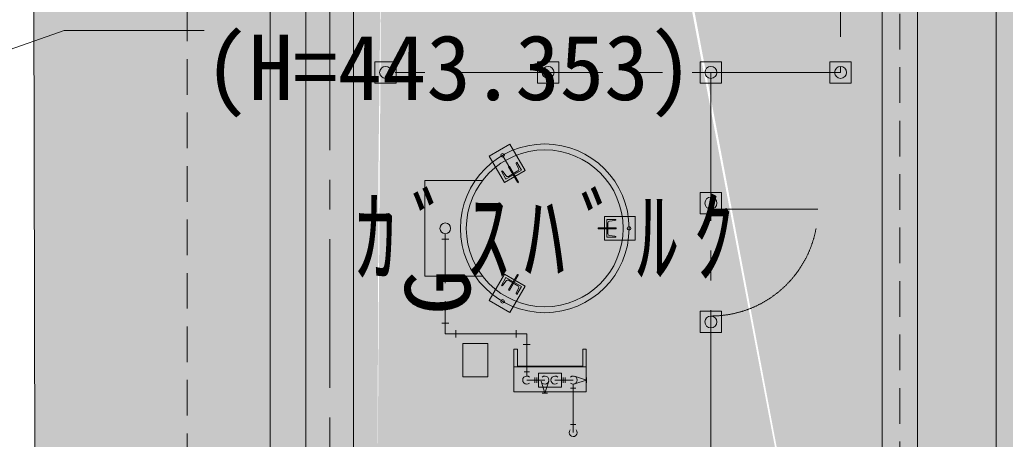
# Model space of a CAD drawing. Units: millimetres at full size; details may follow other scales. Extents: x -95576 to 124839, y -71355 to 87778.
# Drawn here: x -40584 to -32289, y -2972 to 559 of the extents above; entities that cross this region are included whole.
import ezdxf
from ezdxf.enums import TextEntityAlignment as Align

# ---------------------------------------------------------------- set-up
doc = ezdxf.new("R2010")
doc.units = ezdxf.units.MM
doc.header["$LTSCALE"] = 250
doc.linetypes.add('CHAIN1', pattern=[8, 5, -1, 1, -1])
doc.linetypes.add('DASHED1', pattern=[1.8, 1.2, -0.6])
for name, color, linetype, lineweight in [('0-3_中線', 7, 'Continuous', 13), ('1-8_ﾊｯﾁﾝｸﾞ', 1, 'Continuous', 18), ('6-2_細線', 4, 'Continuous', 9), ('6-9_ハッチ', 4, 'Continuous', 9), ('6-D_文字', 7, 'Continuous', 9), ('7-1_敷地外要素', 4, 'Continuous', 9), ('7-A', 4, 'CHAIN1', 9), ('9-C_排水管', 51, 'Continuous', 25)]:
    doc.layers.add(name, color=color, linetype=linetype, lineweight=lineweight)
doc.layers.add('A-C_排水管', color=254, linetype='Continuous')
doc.styles.add('ＭＳ ゴシック', font='')
doc.styles.get('ＭＳ ゴシック').set_extended_font_data('MS Gothic')

msp = doc.modelspace()

# ---------------------------------------------------------------- linework, layer by layer
at = {"layer": '0-3_中線'}
msp.add_lwpolyline([(-41330.4, 75), (-40210.1, 467.9), (-39031.5, 467.9)], dxfattribs=at)
at = {"layer": '1-8_ﾊｯﾁﾝｸﾞ'}
msp.add_line((-40478.6, 7516), (-40438.2, -12554.8), dxfattribs=at)
at = {"layer": '6-2_細線', "linetype": 'CHAIN1'}
for p, q in [((-33675.2, 5665.8), (-33675.2, 115.8)), ((-33675.2, 115.8), (-37507, 115.8)), ((-33867, -1034.2), (-34767, -1034.2))]:
    msp.add_line(p, q, dxfattribs=at)
at = {"layer": '6-2_細線'}
for p, q in [((-37595.2, 205.8), (-37595.2, 25.8)), ((-36227, 205.8), (-36227, 25.8)), ((-34857, 205.8), (-34677, 205.8)), ((-34677, 205.8), (-34677, 25.8)), ((-33765.2, 205.8), (-33585.2, 205.8)), ((-33765.2, 205.8), (-33765.2, 25.8)), ((-33585.2, 205.8), (-33585.2, 25.8)), ((-37595.2, 25.8), (-37415.2, 25.8)), ((-36227, 25.8), (-36047, 25.8)), ((-33765.2, 25.8), (-33585.2, 25.8)), ((-34857, -894.2), (-34677, -894.2)), ((-34677, -894.2), (-34677, -1074.2)), ((-34857, -1894.2), (-34677, -1894.2)), ((-34677, -1894.2), (-34677, -2074.2))]:
    msp.add_line(p, q, dxfattribs=at)
for points in [[(-37595.2, 205.8), (-37415.2, 205.8), (-37415.2, 25.8)], [(-36227, 205.8), (-36047, 205.8), (-36047, 25.8)], [(-34857, 205.8), (-34857, 25.8), (-34677, 25.8)], [(-34857, -894.2), (-34857, -1074.2), (-34677, -1074.2)], [(-34857, -1894.2), (-34857, -2074.2), (-34677, -2074.2)]]:
    msp.add_lwpolyline(points, dxfattribs=at)
at = {"layer": '6-2_細線', "linetype": 'CHAIN1'}
msp.add_lwpolyline([(-34767, 115.8), (-34767, -3084.2), (-37507, -3084.2)], dxfattribs=at)
at = {"layer": '6-2_細線'}
for centre in [(-37505.2, 115.8), (-36137, 115.8), (-34767, 115.8), (-33675.2, 115.8), (-34767, -984.2), (-34767, -1984.2)]:
    msp.add_circle(centre, 50, dxfattribs=at)
at = {"layer": '6-2_細線', "linetype": 'CHAIN1'}
msp.add_arc((-34767, -1034.2), 900, 270, 360, dxfattribs=at)
at = {"layer": '6-9_ハッチ'}
for p, q in [((-36458.6, -488.1), (-36632.7, -588.6)), ((-36329.5, -710.7), (-36458.6, -488.1)), ((-36631.8, -588.1), (-36503.6, -811.2)), ((-36517, -586.8), (-36386.7, -812.6)), ((-36404.5, -651.7), (-36385.1, -693.3)), ((-36527.2, -714.6), (-36529.6, -716)), ((-36529.6, -716), (-36491.9, -781.3)), ((-36491, -754.4), (-36517.3, -716.8)), ((-36503.6, -811.2), (-36329.5, -710.7)), ((-36491.9, -781.3), (-36361.3, -705.9)), ((-36391.2, -712.7), (-36471.1, -758.8)), ((-36469.1, -678.9), (-36461.3, -674.4)), ((-36393.9, -809.1), (-36469.1, -678.9)), ((-37175.2, -794.1), (-36693, -794.1)), ((-37175.2, -1598.3), (-37175.2, -794.1)), ((-35662.6, -1095.7), (-35662.6, -1296.8)), ((-35405.2, -1096.3), (-35662.6, -1095.7)), ((-35642.5, -1120.8), (-35642.5, -1271.6)), ((-35567.1, -1120.8), (-35642.5, -1120.8)), ((-35633.4, -1242.3), (-35633.4, -1150.1)), ((-35619.6, -1135.1), (-35573.9, -1131.1)), ((-35567.1, -1123.6), (-35567.1, -1120.8)), ((-35405.2, -1296.3), (-35405.2, -1095.2)), ((-37002.3, -1286.8), (-37002.3, -1241.3)), ((-35715.6, -1191.8), (-35565.2, -1191.8)), ((-35715.6, -1200.8), (-35715.6, -1191.8)), ((-35565.2, -1200.8), (-35715.6, -1200.8)), ((-35565.2, -1191.8), (-35565.2, -1200.8)), ((-36972.1, -1286.8), (-37032.5, -1286.8)), ((-37002.3, -1286.8), (-37002.3, -1658.4)), ((-35662.6, -1296.8), (-35405.2, -1296.3)), ((-35574, -1261.4), (-35619.6, -1257.4)), ((-36693, -1598.3), (-37175.2, -1598.3)), ((-36503.6, -1581.4), (-36631.8, -1804.5)), ((-36517.2, -1675.8), (-36490.9, -1638.2)), ((-36329.5, -1681.9), (-36503.6, -1581.4)), ((-36361.3, -1686.7), (-36491.9, -1611.3)), ((-36471, -1633.8), (-36391.2, -1679.9)), ((-36469.1, -1713.6), (-36393.9, -1583.4)), ((-36386.1, -1587.9), (-36461.3, -1718.1)), ((-36393.9, -1583.4), (-36386.1, -1587.9)), ((-36461.3, -1718.1), (-36469.1, -1713.6)), ((-36458.6, -1904.5), (-36329.5, -1681.9)), ((-36385, -1699.3), (-36404.4, -1740.8)), ((-36385, -1699.4), (-36404.4, -1740.9)), ((-36399, -1752), (-36361.3, -1686.7)), ((-37002.3, -1808.4), (-37002.3, -2084.4)), ((-36631.8, -1804.5), (-36457.7, -1905)), ((-36401.4, -1750.6), (-36399, -1752)), ((-36401.3, -1750.5), (-36398.9, -1751.9)), ((-37032.5, -1993.9), (-36972.1, -1993.9)), ((-36912.3, -2114.6), (-36912.3, -2054.3)), ((-36406.9, -2054.3), (-36406.9, -2114.6)), ((-36286.7, -2174.9), (-36347, -2174.9)), ((-35845.7, -2362.4), (-35845.7, -2212.4)), ((-36425.7, -2362.4), (-36395.7, -2362.4)), ((-35845.7, -2357.4), (-36395.7, -2357.4)), ((-36339.5, -2405.2), (-36294.3, -2405.2)), ((-36164, -2473.1), (-36316.9, -2473.1)), ((-36249.4, -2495.7), (-36249.4, -2450.5)), ((-36231.8, -2495.7), (-36231.8, -2450.5)), ((-36164, -2584.4), (-36196.1, -2483.3)), ((-36164, -2584.4), (-36131.8, -2483.3)), ((-36079, -2473.1), (-35993.9, -2473.1)), ((-36011.1, -2450.5), (-36011.1, -2495.7)), ((-35993.9, -2495.7), (-35993.9, -2450.5)), ((-35993.9, -2473.1), (-35926, -2473.1)), ((-35814.7, -2473.1), (-35915.8, -2440.9)), ((-35814.7, -2473.1), (-35915.8, -2505.3)), ((-35814.7, -2450.5), (-35814.7, -2495.7)), ((-35903.4, -2541), (-35948.7, -2541)), ((-35926, -2541), (-35926, -2510.6)), ((-35926, -2847.4), (-35926, -2541)), ((-36141.3, -2584.4), (-36186.6, -2584.4)), ((-35948.7, -2847.4), (-35903.4, -2847.4)), ((-35926, -2847.4), (-35926, -2915.2))]:
    msp.add_line(p, q, dxfattribs=at)
for points in [[(-36361.3, -705.9), (-36399, -640.6), (-36401.4, -642)], [(-36461.3, -674.4), (-36386.1, -804.6), (-36393.9, -809.1)], [(-35642.5, -1271.6), (-35567.1, -1271.6), (-35567.1, -1268.9)], [(-36491.9, -1611.3), (-36529.5, -1676.6), (-36527.1, -1678)], [(-37002.3, -2084.4), (-36316.9, -2084.4), (-36316.9, -2439.3)], [(-36395.7, -2212.4), (-36425.7, -2212.4), (-36425.7, -2362.4)], [(-36395.7, -2212.4), (-36395.7, -2362.4), (-35845.7, -2362.4)], [(-35845.7, -2362.4), (-35815.7, -2362.4), (-35815.7, -2212.4), (-35845.7, -2212.4)]]:
    msp.add_lwpolyline(points, dxfattribs=at)
for points in [[(-36853.5, -2446.5), (-36643.5, -2446.5), (-36643.5, -2166.5), (-36853.5, -2166.5)], [(-35815.7, -2362.4), (-36425.7, -2362.4), (-36425.7, -2572.4), (-35815.7, -2572.4)], [(-36219, -2414.6), (-36219, -2531.6), (-36024, -2531.6), (-36024, -2414.6)]]:
    msp.add_lwpolyline(points, close=True, dxfattribs=at)
for centre, radius in [((-36165.2, -1196.3), 710), ((-36165.2, -1196.3), 660), ((-36520.2, -581.4), 15), ((-37002.3, -1196.3), 45), ((-35455.2, -1196.3), 15), ((-36520.2, -1811.2), 15)]:
    msp.add_circle(centre, radius, dxfattribs=at)
for centre, radius, start, end in [((-36397.6, -648.5), 7.54, 120, 205), ((-36523.5, -721.1), 7.54, 35, 120), ((-36398.8, -699.6), 15.1, 300, 25), ((-36478.6, -745.7), 15.1, 215, 270), ((-36478.6, -745.7), 15.1, 270, 300), ((-35618.3, -1150.1), 15.1, 95, 180), ((-35574.6, -1123.6), 7.54, 275, 0), ((-35618.3, -1242.3), 15.1, 180, 265), ((-35574.6, -1268.9), 7.54, 0, 85), ((-36478.6, -1646.9), 15.1, 60, 145), ((-36523.4, -1671.4), 7.54, 240, 270), ((-36523.4, -1671.4), 7.54, 270, 325), ((-36397.6, -1744), 7.54, 155, 240), ((-36397.6, -1744.1), 7.54, 155, 240), ((-36398.7, -1693), 15.1, 335, 60), ((-36316.9, -2473.1), 33.8, 47.85277, 310.95135), ((-36164, -2473.1), 33.8, 227.85277, 130.95135), ((-36079, -2473.1), 33.8, 47.85277, 310.95135), ((-35926, -2473.1), 33.8, 227.85277, 130.95135), ((-35926, -2915.2), 33.8, 137.85277, 40.95135)]:
    msp.add_arc(centre, radius, start, end, dxfattribs=at)
at = {"layer": '6-D_文字', "color": 4, "linetype": 'DASHED1'}
for p, q in [((-39175.2, 45227.7), (-39175.2, -21212.1)), ((-33175.2, -13640.6), (-33175.2, 31659.4))]:
    msp.add_line(p, q, dxfattribs=at)
at = {"layer": '6-D_文字', "lineweight": 18}
for p, q in [((-37775.2, 43545.8), (-37775.2, -21340.6)), ((-32365.2, 30849.4), (-32365.2, -12830.6))]:
    msp.add_line(p, q, dxfattribs=at)
msp.add_lwpolyline([(-35175.2, 46711.5), (-38175.2, 43711.5), (-38175.2, -21740.6)], dxfattribs=at)
at = {"layer": '7-1_敷地外要素'}
for p, q in [((-38475.2, 43835.8), (-38475.2, -21740.6)), ((-33326.5, 35909.4), (-33326.5, -9351.2)), ((-33026.5, 35909.4), (-33026.5, -9351.2))]:
    msp.add_line(p, q, dxfattribs=at)
at = {"layer": '7-A'}
msp.add_line((-37975.2, 46711.5), (-37975.2, -18240.6), dxfattribs=at)
at = {"layer": '9-C_排水管', "color": 9}
for points in [[(-38175.2, 45384.6), (-40521.8, -20740.6), (-40554, -23890.6)], [(-40554, -23890.6), (-38175.2, -21740.6), (-38175.2, 45384.6)], [(-38175.2, 45384.6), (-40497.3, -18340.6), (-40521.8, -20740.6)], [(-38175.2, 45384.6), (-40438.2, -12554.8), (-40497.3, -18340.6)], [(-38175.2, 45384.6), (-40478.6, 7516), (-40464.2, 378.7)], [(-38175.2, 45384.6), (-40464.2, 378.7), (-40457.7, -2838.9)], [(-38175.2, 45384.6), (-40457.7, -2838.9), (-40454.3, -4537.4)], [(-38175.2, 45384.6), (-40454.3, -4537.4), (-40441, -11164)], [(-38175.2, 45384.6), (-40441, -11164), (-40438.2, -12554.8)]]:
    msp.add_solid(points, dxfattribs=at)
at = {"layer": '9-C_排水管', "color": 7}
for points in [[(-38175.2, 43711.5), (-38175.2, -21740.6), (-37775.2, 43545.8)], [(-38175.2, -21740.6), (-37775.2, -21340.6), (-37775.2, 43545.8)]]:
    msp.add_solid(points, dxfattribs=at)
at = {"layer": '9-C_排水管'}
for points in [[(-37775.2, 43545.8), (-37775.2, -18240.6), (-37574.1, -3584.2)], [(-37775.2, 43545.8), (-37574.1, -3584.2), (-37575.2, 6648.3)], [(-37537.1, 1645.7), (-35575.2, -3584.2), (-35575.2, 6648.3)], [(-35575.2, -6534.2), (-35518.1, 3879.6), (-35575.2, 6648.3)], [(-37775.2, -18240.6), (-37575.2, -3934.2), (-37545.3, 5224.3)], [(-37509.1, 3983.7), (-37775.2, -1268.3), (-37775.2, -18240.6)], [(-35575.2, 4048.3), (-32425.2, -18240.6), (-32365.2, -12830.6)], [(-37599.8, 3886.2), (-37772.1, -1202.3), (-37648, -1229.4)], [(-35575.2, -6534.2), (-32425.2, -18240.6), (-35518.1, 3879.6)], [(-35518.1, 3879.6), (-32365.2, -12830.6), (-33275.2, 3612.5)], [(-32365.2, -12830.6), (-32365.2, 3612.5), (-33275.2, 3612.5)], [(-37537.1, 1645.7), (-37574.1, -3584.2), (-35575.2, -3584.2)]]:
    msp.add_solid(points, dxfattribs=at)
at = {"layer": 'A-C_排水管'}
for points in [[(5814.8, -2740.6), (5814.8, 30849.4), (-32365.2, 30849.4)], [(5814.8, -2740.6), (-32365.2, 30849.4), (-27268.3, -12830.6)], [(-32365.2, 30849.4), (-32365.2, -12830.6), (-27268.3, -12830.6)]]:
    msp.add_solid(points, dxfattribs=at)

# ---------------------------------------------------------------- texts
at = {"layer": '0-3_中線', "style": 'ＭＳ ゴシック'}
msp.add_text('(H=443.353)', height=549.9, dxfattribs=at).set_placement((-39031.5, -282.1), align=Align.BOTTOM_LEFT)
at = {"layer": '6-9_ハッチ', "color": 5, "style": 'ＭＳ ゴシック'}
msp.add_text('G', height=549.9, rotation=90, dxfattribs=at).set_placement((-36627.3, -1920.9), align=Align.BOTTOM_LEFT)
at = {"layer": '6-D_文字', "insert": (-37757.2, -1620.1), "char_height": 641.5, "attachment_point": 7, "style": 'ＭＳ ゴシック'}
msp.add_mtext('\\T1.35;\\W0.8;ｶﾞｽﾊﾞﾙｸ', dxfattribs=at)

doc.saveas('drawing.dxf')
